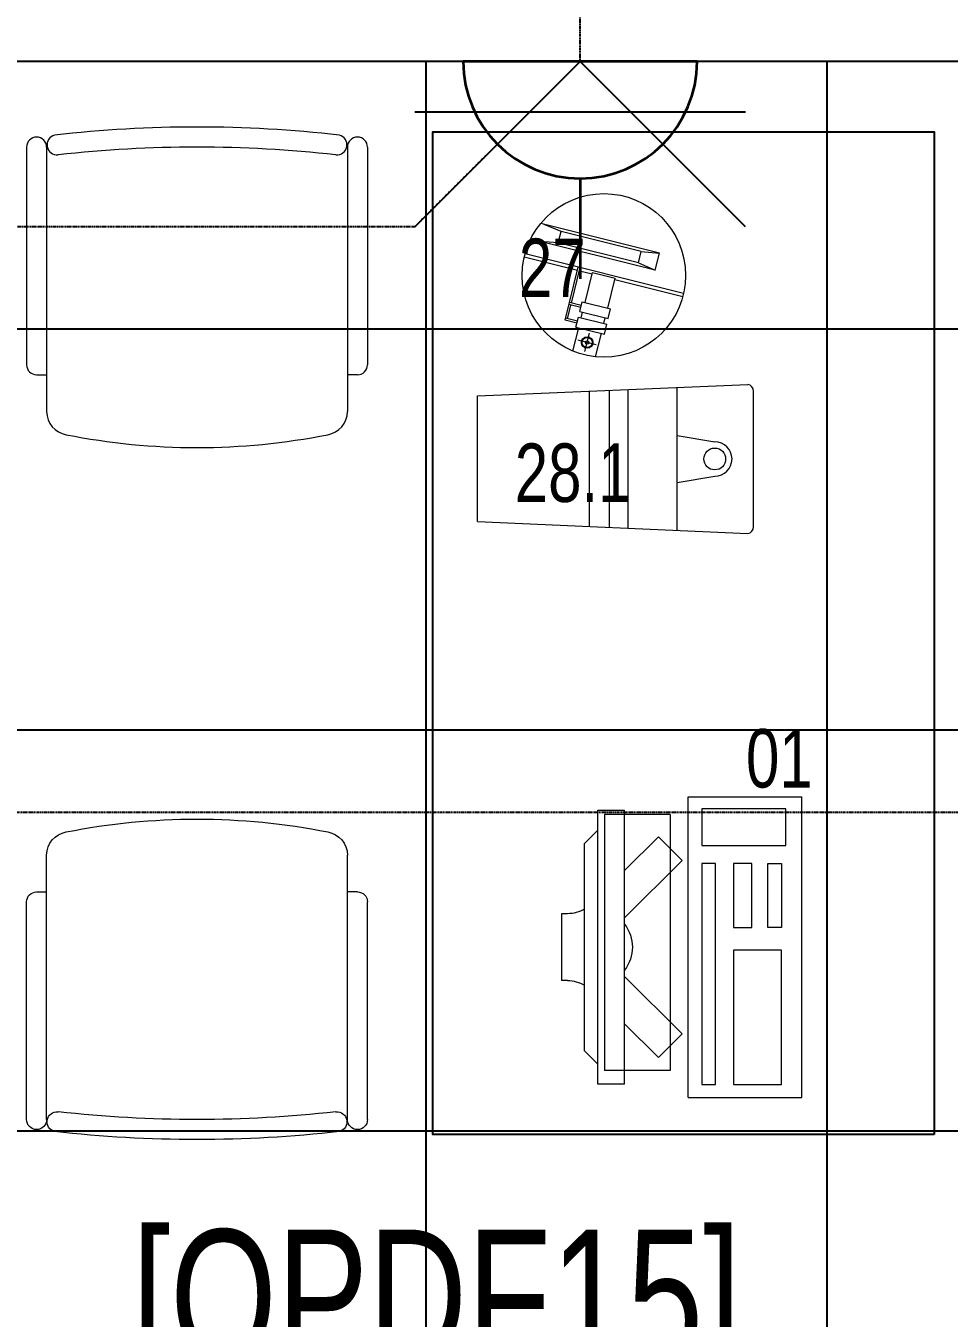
# Model space of a CAD drawing. Extents: x -12260 to 57327, y -29287 to 19916.
# Drawn here: x 18077 to 19458, y -10710 to -8777 of the extents above; entities that cross this region are included whole.
import ezdxf
from ezdxf.enums import TextEntityAlignment as Align

# ---------------------------------------------------------------- set-up
doc = ezdxf.new("R2010")
doc.units = 0
doc.header["$LTSCALE"] = 0.25
doc.linetypes.add('DASHDOT', pattern=[25.4, 12.7, -6.35, 0, -6.35])
doc.linetypes.add('HIDDEN', pattern=[9.525, 6.35, -3.175])
for name, color, linetype, lineweight in [('01-First Floor-FUR$0$72_EGR_BASE_TEXT', 252, 'Continuous', 5), ('01-First Floor-FUR$0$72_EGR_EQP_TAG', 142, 'Continuous', 5), ('01-First Floor-FUR$0$LOADING', 253, 'Continuous', 5), ('01-First Floor-FUR$0$Walls', 251, 'Continuous', 5), ('E-LITE-CLNG-CNDT', 6, 'DASHDOT', 35), ('E-LITE-EXIT-NUMB', 6, 'Continuous', 25), ('E-POWR-FLOR-CNDT', 6, 'HIDDEN', 25), ('E-POWR-WALL @ 100', 4, 'Continuous', 35)]:
    doc.layers.add(name, color=color, linetype=linetype, lineweight=lineweight)
doc.layers.add('01-First Floor-FUR$0$FALSE CEILING', color=251, linetype='Continuous')
doc.layers.add('01-First Floor-FUR$0$TME-NON MEDICAL FURNITURE', color=242, linetype='Continuous')
doc.styles.add('01-First Floor-FUR$0$X3G_ENTITY_257CFD', font='swisscl.ttf', dxfattribs={"height": 200})
doc.styles.add('01-First Floor-FUR$0$X3G_ENTITY_9F38', font='swisscl.ttf', dxfattribs={"height": 0.2})
doc.styles.add('DC_SIMPLEX', font='SIMPLEX.shx', dxfattribs={"width": 0.7})

# ---------------------------------------------------------------- blocks, each defined once
blk = doc.blocks.new('01-First Floor-FUR$0$GF21016-P')
at = {"layer": '01-First Floor-FUR$0$LOADING', "extrusion": (-1.24384e-09, -1.20261e-09, -1)}
for p, q in [((0.0128, 0.0179), (0.0128, 0.4136)), ((0.4628, 0.0179), (0.4628, 0.4136)), ((-0.0022, 0.3585), (0.0128, 0.3585)), ((0.4778, 0.3585), (0.4628, 0.3585)), ((-0.0172, 0.0179), (-0.0172, 0.3435)), ((0.4928, 0.0179), (0.4928, 0.3435)), ((0.4778, 0.0029), (0.4778, 0.0029))]:
    blk.add_line(p, q, dxfattribs=at)
for centre, radius, start, end in [((-0.2378, -0.5362), 1.0036, 78.7568, 101.2432), ((-0.0478, 0.4136), 0.035, 0, 80.6557), ((-0.4278, 0.4136), 0.035, 99.3443, 180), ((0.0022, 0.3435), 0.015, 0, 90), ((-0.4778, 0.3435), 0.015, 90, 180), ((-0.0284, 0.0145), 0.015, 284.3864, 95.5209), ((-0.2378, 1.8928), 1.8749, 263.6341, 276.3659), ((-0.4471, 0.0145), 0.015, 84.4791, 255.6136), ((0.0022, 0.0179), 0.015, 270, 0), ((0.0022, 0.0179), 0.015, 180, 270), ((-0.2378, 1.8734), 1.8855, 263.5119, 276.4881), ((-0.4778, 0.0179), 0.015, 270, 0), ((-0.4778, 0.0179), 0.015, 180, 270)]:
    blk.add_arc(centre, radius, start, end, dxfattribs=at)
blk = doc.blocks.new('01-First Floor-FUR$0$ITCWLS1-P')
at = {"layer": '01-First Floor-FUR$0$LOADING'}
for p, q in [((-0.17, 0.45), (-0.17, 0)), ((-0.17, 0.45), (0, 0.45)), ((0, 0.45), (0, 0)), ((-0.2651, 0.43, 0), (-0.3051, 0.43, 0)), ((-0.3051, 0.43, 0), (-0.3051, 0.02, 0)), ((-0.2651, 0.43, 0), (-0.2651, 0.02, 0)), ((-0.1496, 0.4305), (-0.1291, 0.4305)), ((-0.1291, 0.4305), (-0.1291, 0.4089)), ((-0.197, 0.4094), (-0.295, 0.4094)), ((-0.295, 0.0264), (-0.295, 0.4094)), ((-0.197, 0.0264), (-0.197, 0.4094)), ((-0.3251, 0.38, 0), (-0.3051, 0.4, 0)), ((-0.3251, 0.38, 0), (-0.3251, 0.07, 0)), ((-0.3503, 0.275), (-0.3596, 0.275)), ((-0.3596, 0.175), (-0.3596, 0.275)), ((-0.3503, 0.175), (-0.3596, 0.175)), ((-0.3251, 0.07, 0), (-0.3051, 0.05, 0)), ((-0.3051, 0.02, 0), (-0.2651, 0.02, 0)), ((-0.197, 0.0264), (-0.295, 0.0264)), ((-0.17, 0), (0, 0))]:
    blk.add_line(p, q, dxfattribs=at)
at = {"layer": '01-First Floor-FUR$0$LOADING', "extrusion": (2.48281e-10, 3.18408e-10, -1)}
for p, q in [((-0.2651, 0.3395), (-0.2144, 0.3902)), ((-0.1791, 0.3548), (-0.2144, 0.3902)), ((-0.2651, 0.2688), (-0.1791, 0.3548))]:
    blk.add_line(p, q, dxfattribs=at)
at = {"layer": '01-First Floor-FUR$0$LOADING', "extrusion": (2.48281e-10, -3.18408e-10, -1)}
for p, q in [((-0.2651, 0.1812), (-0.1791, 0.0952)), ((-0.2651, 0.1105), (-0.2144, 0.0598)), ((-0.1791, 0.0952), (-0.2144, 0.0598))]:
    blk.add_line(p, q, dxfattribs=at)
at = {"layer": '01-First Floor-FUR$0$LOADING'}
for points in [[(-0.1291, 0.4089), (-0.1291, 0.1), (-0.1496, 0.1), (-0.1496, 0.4305)], [(-0.1496, 0.1), (-0.1496, 0.1), (-0.1496, 0.1), (-0.1496, 0.1), (-0.1496, 0.1), (-0.1496, 0.1), (-0.1496, 0.1), (-0.1496, 0.1), (-0.1496, 0.1)], [(-0.1496, 0.1), (-0.1496, 0.1), (-0.1496, 0.1), (-0.1496, 0.1), (-0.1496, 0.1), (-0.1496, 0.1), (-0.1496, 0.1), (-0.1496, 0.1), (-0.1496, 0.1), (-0.1496, 0.1), (-0.1496, 0.1), (-0.1496, 0.1), (-0.1496, 0.1), (-0.1496, 0.1), (-0.1496, 0.1), (-0.1496, 0.1), (-0.1496, 0.1), (-0.1496, 0.1)], [(-0.1496, 0.1), (-0.1496, 0.1), (-0.1496, 0.1), (-0.1496, 0.1), (-0.1496, 0.1), (-0.1496, 0.1), (-0.1496, 0.1), (-0.1496, 0.1), (-0.1496, 0.1), (-0.1496, 0.1)], [(-0.1496, 0.1), (-0.1496, 0.1), (-0.1496, 0.1), (-0.1496, 0.1), (-0.1496, 0.1), (-0.1496, 0.1), (-0.1496, 0.1)], [(-0.1496, 0.1), (-0.1496, 0.1), (-0.1496, 0.1), (-0.1496, 0.1), (-0.1496, 0.1), (-0.1496, 0.1), (-0.1496, 0.1), (-0.1496, 0.1), (-0.1496, 0.1), (-0.1496, 0.1)], [(-0.1496, 0.1), (-0.1496, 0.1), (-0.1496, 0.1), (-0.1496, 0.1), (-0.1496, 0.1), (-0.1496, 0.1), (-0.1496, 0.1), (-0.1496, 0.1), (-0.1496, 0.1), (-0.1496, 0.1), (-0.1496, 0.1), (-0.1496, 0.1), (-0.1496, 0.1), (-0.1496, 0.1), (-0.1496, 0.1)], [(-0.1496, 0.1), (-0.1496, 0.1), (-0.1496, 0.1), (-0.1496, 0.1), (-0.1496, 0.1), (-0.1496, 0.1), (-0.1496, 0.1), (-0.1496, 0.1), (-0.1496, 0.1), (-0.1496, 0.1)], [(-0.1496, 0.1), (-0.1496, 0.1), (-0.1496, 0.1), (-0.1496, 0.1), (-0.1496, 0.1), (-0.1496, 0.1), (-0.1496, 0.1), (-0.1496, 0.1), (-0.1496, 0.1), (-0.1496, 0.1)], [(-0.1496, 0.1), (-0.1496, 0.1), (-0.1496, 0.1), (-0.1496, 0.1), (-0.1496, 0.1), (-0.1496, 0.1), (-0.1496, 0.1), (-0.1496, 0.1), (-0.1496, 0.1), (-0.1496, 0.1), (-0.1496, 0.1), (-0.1496, 0.1), (-0.1496, 0.1), (-0.1496, 0.1), (-0.1496, 0.1), (-0.1496, 0.1), (-0.1496, 0.1), (-0.1496, 0.1), (-0.1496, 0.1), (-0.1496, 0.1), (-0.1496, 0.1), (-0.1496, 0.1), (-0.1496, 0.1), (-0.1496, 0.1), (-0.1496, 0.1), (-0.1496, 0.1), (-0.1496, 0.1), (-0.1496, 0.1), (-0.1496, 0.1), (-0.1496, 0.1), (-0.1496, 0.1), (-0.1496, 0.1), (-0.1496, 0.1), (-0.1496, 0.1), (-0.1496, 0.1), (-0.1496, 0.1), (-0.1496, 0.1), (-0.1496, 0.1), (-0.1496, 0.1), (-0.1496, 0.1), (-0.1496, 0.1), (-0.1496, 0.1), (-0.1496, 0.1), (-0.1496, 0.1), (-0.1496, 0.1), (-0.1496, 0.1), (-0.1496, 0.1), (-0.1496, 0.1), (-0.1496, 0.1), (-0.1496, 0.1), (-0.1496, 0.1), (-0.1496, 0.1), (-0.1496, 0.1), (-0.1496, 0.1)], [(-0.1496, 0.1), (-0.1496, 0.1), (-0.1496, 0.1), (-0.1496, 0.1), (-0.1496, 0.1), (-0.1496, 0.1), (-0.1496, 0.1), (-0.1496, 0.1), (-0.1496, 0.1), (-0.1496, 0.1), (-0.1496, 0.1), (-0.1496, 0.1), (-0.1496, 0.1), (-0.1496, 0.1), (-0.1496, 0.1), (-0.1496, 0.1), (-0.1496, 0.1), (-0.1496, 0.1), (-0.1496, 0.1), (-0.1496, 0.1), (-0.1496, 0.1), (-0.1496, 0.1), (-0.1496, 0.1), (-0.1496, 0.1), (-0.1496, 0.1), (-0.1496, 0.1), (-0.1496, 0.1), (-0.1496, 0.1), (-0.1496, 0.1), (-0.1496, 0.1), (-0.1496, 0.1), (-0.1496, 0.1), (-0.1496, 0.1), (-0.1496, 0.1), (-0.1496, 0.1), (-0.1496, 0.1), (-0.1496, 0.1), (-0.1496, 0.1), (-0.1496, 0.1), (-0.1496, 0.1), (-0.1496, 0.1), (-0.1496, 0.1), (-0.1496, 0.1), (-0.1496, 0.1), (-0.1496, 0.1), (-0.1496, 0.1), (-0.1496, 0.1), (-0.1496, 0.1), (-0.1496, 0.1), (-0.1496, 0.1), (-0.1496, 0.1), (-0.1496, 0.1), (-0.1496, 0.1), (-0.1496, 0.1), (-0.1496, 0.1), (-0.1496, 0.1), (-0.1496, 0.1), (-0.1496, 0.1), (-0.1496, 0.1), (-0.1496, 0.1), (-0.1496, 0.1), (-0.1496, 0.1), (-0.1496, 0.1), (-0.1496, 0.1), (-0.1496, 0.1), (-0.1496, 0.1), (-0.1496, 0.1), (-0.1496, 0.1), (-0.1496, 0.1), (-0.1496, 0.1), (-0.1496, 0.1), (-0.1496, 0.1), (-0.1496, 0.1), (-0.1496, 0.1), (-0.1496, 0.1), (-0.1496, 0.1), (-0.1496, 0.1), (-0.1496, 0.1), (-0.1496, 0.1), (-0.1496, 0.1), (-0.1496, 0.1), (-0.1496, 0.1), (-0.1496, 0.1), (-0.1496, 0.1), (-0.1496, 0.1), (-0.1496, 0.1), (-0.1496, 0.1), (-0.1496, 0.1), (-0.1496, 0.1)], [(-0.1496, 0.1), (-0.1496, 0.1), (-0.1496, 0.1), (-0.1496, 0.1), (-0.1496, 0.1), (-0.1496, 0.1), (-0.1496, 0.1), (-0.1496, 0.1), (-0.1496, 0.1), (-0.1496, 0.1), (-0.1496, 0.1), (-0.1496, 0.1)], [(-0.1496, 0.1), (-0.1496, 0.1), (-0.1496, 0.1), (-0.1496, 0.1), (-0.1496, 0.1), (-0.1496, 0.1), (-0.1496, 0.1)], [(-0.1496, 0.1), (-0.1496, 0.1), (-0.1496, 0.1), (-0.1496, 0.1), (-0.1496, 0.1), (-0.1496, 0.1), (-0.1496, 0.1), (-0.1496, 0.1), (-0.1496, 0.1), (-0.1496, 0.1), (-0.1496, 0.1), (-0.1496, 0.1), (-0.1496, 0.1), (-0.1496, 0.1), (-0.1496, 0.1), (-0.1496, 0.1), (-0.1496, 0.1)], [(-0.1496, 0.1), (-0.1496, 0.1), (-0.1496, 0.1), (-0.1496, 0.1), (-0.1496, 0.1), (-0.1496, 0.1), (-0.1496, 0.1), (-0.1496, 0.1), (-0.1496, 0.1), (-0.1496, 0.1), (-0.1496, 0.1), (-0.1496, 0.1), (-0.1496, 0.1), (-0.1496, 0.1), (-0.1496, 0.1), (-0.1496, 0.1), (-0.1496, 0.1), (-0.1496, 0.1), (-0.1496, 0.1), (-0.1496, 0.1), (-0.1496, 0.1), (-0.1496, 0.1), (-0.1496, 0.1), (-0.1496, 0.1), (-0.1496, 0.1), (-0.1496, 0.1), (-0.1496, 0.1), (-0.1496, 0.1), (-0.1496, 0.1), (-0.1496, 0.1), (-0.1496, 0.1), (-0.1496, 0.1), (-0.1496, 0.1), (-0.1496, 0.1), (-0.1496, 0.1), (-0.1496, 0.1), (-0.1496, 0.1), (-0.1496, 0.1), (-0.1496, 0.1), (-0.1496, 0.1), (-0.1496, 0.1), (-0.1496, 0.1), (-0.1496, 0.1), (-0.1496, 0.1), (-0.1496, 0.1), (-0.1496, 0.1), (-0.1496, 0.1), (-0.1496, 0.1), (-0.1496, 0.1), (-0.1496, 0.1), (-0.1496, 0.1), (-0.1496, 0.1), (-0.1496, 0.1), (-0.1496, 0.1), (-0.1496, 0.1), (-0.1496, 0.1), (-0.1496, 0.1), (-0.1496, 0.1), (-0.1496, 0.1), (-0.1496, 0.1), (-0.1496, 0.1), (-0.1496, 0.1), (-0.1496, 0.1), (-0.1496, 0.1), (-0.1496, 0.1), (-0.1496, 0.1), (-0.1496, 0.1), (-0.1496, 0.1), (-0.1496, 0.1), (-0.1496, 0.1), (-0.1496, 0.1), (-0.1496, 0.1), (-0.1496, 0.1), (-0.1496, 0.1), (-0.1496, 0.1), (-0.1496, 0.1), (-0.1496, 0.1), (-0.1496, 0.1), (-0.1496, 0.1), (-0.1496, 0.1), (-0.1496, 0.1), (-0.1496, 0.1), (-0.1496, 0.1), (-0.1496, 0.1), (-0.1496, 0.1), (-0.1496, 0.1), (-0.1496, 0.1), (-0.1496, 0.1), (-0.1496, 0.1), (-0.1496, 0.1), (-0.1496, 0.1), (-0.1496, 0.1), (-0.1496, 0.1), (-0.1496, 0.1), (-0.1496, 0.1), (-0.1496, 0.1), (-0.1496, 0.1), (-0.1496, 0.1), (-0.1496, 0.1), (-0.1496, 0.1), (-0.1496, 0.1), (-0.1496, 0.1), (-0.1496, 0.1), (-0.1496, 0.1), (-0.1496, 0.1), (-0.1496, 0.1), (-0.1496, 0.1), (-0.1496, 0.1), (-0.1496, 0.1), (-0.1496, 0.1), (-0.1496, 0.1)], [(-0.1496, 0.1), (-0.1496, 0.1), (-0.1496, 0.1), (-0.1496, 0.1), (-0.1496, 0.1), (-0.1496, 0.1), (-0.1496, 0.1), (-0.1496, 0.1)]]:
    blk.add_lwpolyline(points, dxfattribs=at)
for points in [[(-0.1019, 0.4305), (-0.0304, 0.4305), (-0.0304, 0.2294), (-0.1019, 0.2294)], [(-0.1019, 0.1954), (-0.0747, 0.1954), (-0.0747, 0.1), (-0.1019, 0.1)], [(-0.0304, 0.1954), (-0.0508, 0.1954), (-0.0508, 0.1), (-0.0304, 0.1)], [(-0.1496, 0.1), (-0.1496, 0.1), (-0.1496, 0.1), (-0.1496, 0.1), (-0.1496, 0.1), (-0.1496, 0.1), (-0.1496, 0.1), (-0.1496, 0.1), (-0.1496, 0.1), (-0.1496, 0.1), (-0.1496, 0.1), (-0.1496, 0.1), (-0.1496, 0.1), (-0.1496, 0.1), (-0.1496, 0.1), (-0.1496, 0.1), (-0.1496, 0.1), (-0.1496, 0.1), (-0.1496, 0.1), (-0.1496, 0.1), (-0.1496, 0.1), (-0.1496, 0.1), (-0.1496, 0.1), (-0.1496, 0.1), (-0.1496, 0.1), (-0.1496, 0.1), (-0.1496, 0.1), (-0.1496, 0.1), (-0.1496, 0.1), (-0.1496, 0.1), (-0.1496, 0.1), (-0.1496, 0.1), (-0.1496, 0.1), (-0.1496, 0.1), (-0.1496, 0.1), (-0.1496, 0.1), (-0.1496, 0.1), (-0.1496, 0.1), (-0.1496, 0.1), (-0.1496, 0.1), (-0.1496, 0.1), (-0.1496, 0.1), (-0.1496, 0.1), (-0.1496, 0.1), (-0.1496, 0.1), (-0.1496, 0.1), (-0.1496, 0.1), (-0.1496, 0.1), (-0.1496, 0.1), (-0.1496, 0.1), (-0.1496, 0.1), (-0.1496, 0.1), (-0.1496, 0.1), (-0.1496, 0.1), (-0.1496, 0.1), (-0.1496, 0.1), (-0.1496, 0.1), (-0.1496, 0.1), (-0.1496, 0.1), (-0.1496, 0.1), (-0.1496, 0.1), (-0.1496, 0.1), (-0.1496, 0.1), (-0.1496, 0.1), (-0.1496, 0.1), (-0.1496, 0.1), (-0.1496, 0.1), (-0.1496, 0.1), (-0.1496, 0.1), (-0.1496, 0.1), (-0.1496, 0.1), (-0.1496, 0.1), (-0.1496, 0.1), (-0.1496, 0.1), (-0.1496, 0.1), (-0.1496, 0.1), (-0.1496, 0.1), (-0.1496, 0.1), (-0.1496, 0.1), (-0.1496, 0.1), (-0.1496, 0.1), (-0.1496, 0.1), (-0.1496, 0.1), (-0.1496, 0.1), (-0.1496, 0.1), (-0.1496, 0.1), (-0.1496, 0.1), (-0.1496, 0.1), (-0.1496, 0.1), (-0.1496, 0.1), (-0.1496, 0.1), (-0.1496, 0.1), (-0.1496, 0.1), (-0.1496, 0.1), (-0.1496, 0.1), (-0.1496, 0.1), (-0.1496, 0.1), (-0.1496, 0.1), (-0.1496, 0.1), (-0.1496, 0.1), (-0.1496, 0.1), (-0.1496, 0.1), (-0.1496, 0.1), (-0.1496, 0.1), (-0.1496, 0.1), (-0.1496, 0.1), (-0.1496, 0.1), (-0.1496, 0.1), (-0.1496, 0.1), (-0.1496, 0.1), (-0.1496, 0.1), (-0.1496, 0.1), (-0.1496, 0.1), (-0.1496, 0.1), (-0.1496, 0.1), (-0.1496, 0.1), (-0.1496, 0.1), (-0.1496, 0.1), (-0.1496, 0.1), (-0.1496, 0.1), (-0.1496, 0.1), (-0.1496, 0.1), (-0.1496, 0.1), (-0.1496, 0.1), (-0.1496, 0.1), (-0.1496, 0.1), (-0.1496, 0.1), (-0.1496, 0.1), (-0.1496, 0.1), (-0.1496, 0.1), (-0.1496, 0.1), (-0.1496, 0.1), (-0.1496, 0.1), (-0.1496, 0.1), (-0.1496, 0.1), (-0.1496, 0.1), (-0.1496, 0.1), (-0.1496, 0.1), (-0.1496, 0.1), (-0.1496, 0.1), (-0.1496, 0.1), (-0.1496, 0.1), (-0.1496, 0.1), (-0.1496, 0.1), (-0.1496, 0.1), (-0.1496, 0.1), (-0.1496, 0.1), (-0.1496, 0.1), (-0.1496, 0.1), (-0.1496, 0.1), (-0.1496, 0.1), (-0.1496, 0.1), (-0.1496, 0.1), (-0.1496, 0.1), (-0.1496, 0.1), (-0.1496, 0.1), (-0.1496, 0.1), (-0.1496, 0.1), (-0.1496, 0.1), (-0.1496, 0.1), (-0.1496, 0.1), (-0.1496, 0.1), (-0.1496, 0.1), (-0.1496, 0.1), (-0.1496, 0.1), (-0.1496, 0.1), (-0.1496, 0.1), (-0.1496, 0.1), (-0.1496, 0.1), (-0.1496, 0.1), (-0.1496, 0.1), (-0.1496, 0.1), (-0.1496, 0.1), (-0.1496, 0.1), (-0.1496, 0.1), (-0.1496, 0.1), (-0.1496, 0.1), (-0.1496, 0.1), (-0.1496, 0.1), (-0.1496, 0.1), (-0.1496, 0.1), (-0.1496, 0.1), (-0.1496, 0.1), (-0.1496, 0.1), (-0.1496, 0.1), (-0.1496, 0.1), (-0.1496, 0.1), (-0.1496, 0.1), (-0.1496, 0.1), (-0.1496, 0.1), (-0.1496, 0.1), (-0.1496, 0.1), (-0.1496, 0.1), (-0.1496, 0.1), (-0.1496, 0.1), (-0.1496, 0.1), (-0.1496, 0.1), (-0.1496, 0.1), (-0.1496, 0.1), (-0.1496, 0.1), (-0.1496, 0.1), (-0.1496, 0.1), (-0.1496, 0.1), (-0.1496, 0.1), (-0.1496, 0.1), (-0.1496, 0.1), (-0.1496, 0.1), (-0.1496, 0.1), (-0.1496, 0.1), (-0.1496, 0.1), (-0.1496, 0.1), (-0.1496, 0.1), (-0.1496, 0.1), (-0.1496, 0.1), (-0.1496, 0.1), (-0.1496, 0.1), (-0.1496, 0.1), (-0.1496, 0.1), (-0.1496, 0.1), (-0.1496, 0.1), (-0.1496, 0.1), (-0.1496, 0.1), (-0.1496, 0.1), (-0.1496, 0.1), (-0.1496, 0.1), (-0.1496, 0.1), (-0.1496, 0.1), (-0.1496, 0.1), (-0.1496, 0.1), (-0.1496, 0.1), (-0.1496, 0.1), (-0.1496, 0.1), (-0.1496, 0.1), (-0.1496, 0.1), (-0.1496, 0.1), (-0.1496, 0.1), (-0.1496, 0.1), (-0.1496, 0.1), (-0.1496, 0.1), (-0.1496, 0.1), (-0.1496, 0.1), (-0.1496, 0.1), (-0.1496, 0.1), (-0.1496, 0.1), (-0.1496, 0.1), (-0.1496, 0.1), (-0.1496, 0.1), (-0.1496, 0.1), (-0.1496, 0.1), (-0.1496, 0.1), (-0.1496, 0.1), (-0.1496, 0.1), (-0.1496, 0.1), (-0.1496, 0.1), (-0.1496, 0.1), (-0.1496, 0.1), (-0.1496, 0.1), (-0.1496, 0.1), (-0.1496, 0.1), (-0.1496, 0.1), (-0.1496, 0.1), (-0.1496, 0.1), (-0.1496, 0.1), (-0.1496, 0.1), (-0.1496, 0.1), (-0.1496, 0.1), (-0.1496, 0.1), (-0.1496, 0.1), (-0.1496, 0.1), (-0.1496, 0.1), (-0.1496, 0.1), (-0.1496, 0.1), (-0.1496, 0.1), (-0.1496, 0.1), (-0.1496, 0.1), (-0.1496, 0.1), (-0.1496, 0.1)], [(-0.1496, 0.1), (-0.1496, 0.1), (-0.1496, 0.1), (-0.1496, 0.1), (-0.1496, 0.1), (-0.1496, 0.1), (-0.1496, 0.1), (-0.1496, 0.1), (-0.1496, 0.1), (-0.1496, 0.1), (-0.1496, 0.1), (-0.1496, 0.1), (-0.1496, 0.1), (-0.1496, 0.1), (-0.1496, 0.1), (-0.1496, 0.1), (-0.1496, 0.1), (-0.1496, 0.1), (-0.1496, 0.1), (-0.1496, 0.1), (-0.1496, 0.1), (-0.1496, 0.1), (-0.1496, 0.1), (-0.1496, 0.1), (-0.1496, 0.1), (-0.1496, 0.1), (-0.1496, 0.1), (-0.1496, 0.1), (-0.1496, 0.1), (-0.1496, 0.1), (-0.1496, 0.1), (-0.1496, 0.1), (-0.1496, 0.1), (-0.1496, 0.1), (-0.1496, 0.1), (-0.1496, 0.1), (-0.1496, 0.1), (-0.1496, 0.1), (-0.1496, 0.1), (-0.1496, 0.1), (-0.1496, 0.1), (-0.1496, 0.1), (-0.1496, 0.1), (-0.1496, 0.1), (-0.1496, 0.1), (-0.1496, 0.1), (-0.1496, 0.1), (-0.1496, 0.1), (-0.1496, 0.1), (-0.1496, 0.1), (-0.1496, 0.1), (-0.1496, 0.1), (-0.1496, 0.1), (-0.1496, 0.1), (-0.1496, 0.1), (-0.1496, 0.1), (-0.1496, 0.1), (-0.1496, 0.1), (-0.1496, 0.1), (-0.1496, 0.1), (-0.1496, 0.1), (-0.1496, 0.1), (-0.1496, 0.1), (-0.1496, 0.1), (-0.1496, 0.1), (-0.1496, 0.1), (-0.1496, 0.1), (-0.1496, 0.1), (-0.1496, 0.1), (-0.1496, 0.1), (-0.1496, 0.1), (-0.1496, 0.1), (-0.1496, 0.1), (-0.1496, 0.1), (-0.1496, 0.1), (-0.1496, 0.1), (-0.1496, 0.1), (-0.1496, 0.1), (-0.1496, 0.1), (-0.1496, 0.1), (-0.1496, 0.1), (-0.1496, 0.1), (-0.1496, 0.1), (-0.1496, 0.1), (-0.1496, 0.1), (-0.1496, 0.1), (-0.1496, 0.1), (-0.1496, 0.1), (-0.1496, 0.1), (-0.1496, 0.1), (-0.1496, 0.1), (-0.1496, 0.1), (-0.1496, 0.1), (-0.1496, 0.1), (-0.1496, 0.1), (-0.1496, 0.1), (-0.1496, 0.1), (-0.1496, 0.1), (-0.1496, 0.1), (-0.1496, 0.1), (-0.1496, 0.1), (-0.1496, 0.1), (-0.1496, 0.1), (-0.1496, 0.1), (-0.1496, 0.1), (-0.1496, 0.1), (-0.1496, 0.1), (-0.1496, 0.1), (-0.1496, 0.1), (-0.1496, 0.1), (-0.1496, 0.1), (-0.1496, 0.1), (-0.1496, 0.1), (-0.1496, 0.1), (-0.1496, 0.1), (-0.1496, 0.1), (-0.1496, 0.1), (-0.1496, 0.1), (-0.1496, 0.1), (-0.1496, 0.1), (-0.1496, 0.1), (-0.1496, 0.1), (-0.1496, 0.1), (-0.1496, 0.1), (-0.1496, 0.1), (-0.1496, 0.1), (-0.1496, 0.1), (-0.1496, 0.1), (-0.1496, 0.1), (-0.1496, 0.1), (-0.1496, 0.1), (-0.1496, 0.1), (-0.1496, 0.1), (-0.1496, 0.1), (-0.1496, 0.1), (-0.1496, 0.1), (-0.1496, 0.1), (-0.1496, 0.1), (-0.1496, 0.1), (-0.1496, 0.1), (-0.1496, 0.1), (-0.1496, 0.1), (-0.1496, 0.1), (-0.1496, 0.1), (-0.1496, 0.1), (-0.1496, 0.1), (-0.1496, 0.1), (-0.1496, 0.1), (-0.1496, 0.1), (-0.1496, 0.1), (-0.1496, 0.1), (-0.1496, 0.1), (-0.1496, 0.1), (-0.1496, 0.1), (-0.1496, 0.1), (-0.1496, 0.1), (-0.1496, 0.1), (-0.1496, 0.1), (-0.1496, 0.1), (-0.1496, 0.1), (-0.1496, 0.1), (-0.1496, 0.1), (-0.1496, 0.1), (-0.1496, 0.1), (-0.1496, 0.1), (-0.1496, 0.1), (-0.1496, 0.1), (-0.1496, 0.1), (-0.1496, 0.1), (-0.1496, 0.1), (-0.1496, 0.1), (-0.1496, 0.1), (-0.1496, 0.1), (-0.1496, 0.1), (-0.1496, 0.1), (-0.1496, 0.1), (-0.1496, 0.1), (-0.1496, 0.1), (-0.1496, 0.1), (-0.1496, 0.1), (-0.1496, 0.1), (-0.1496, 0.1), (-0.1496, 0.1), (-0.1496, 0.1), (-0.1496, 0.1), (-0.1496, 0.1), (-0.1496, 0.1), (-0.1496, 0.1), (-0.1496, 0.1), (-0.1496, 0.1), (-0.1496, 0.1), (-0.1496, 0.1), (-0.1496, 0.1), (-0.1496, 0.1), (-0.1496, 0.1), (-0.1496, 0.1), (-0.1496, 0.1), (-0.1496, 0.1), (-0.1496, 0.1), (-0.1496, 0.1), (-0.1496, 0.1), (-0.1496, 0.1), (-0.1496, 0.1), (-0.1496, 0.1), (-0.1496, 0.1), (-0.1496, 0.1), (-0.1496, 0.1), (-0.1496, 0.1), (-0.1496, 0.1), (-0.1496, 0.1), (-0.1496, 0.1), (-0.1496, 0.1), (-0.1496, 0.1), (-0.1496, 0.1)], [(-0.1496, 0.1), (-0.1496, 0.1), (-0.1496, 0.1), (-0.1496, 0.1), (-0.1496, 0.1), (-0.1496, 0.1), (-0.1496, 0.1), (-0.1496, 0.1), (-0.1496, 0.1), (-0.1496, 0.1), (-0.1496, 0.1), (-0.1496, 0.1), (-0.1496, 0.1), (-0.1496, 0.1), (-0.1496, 0.1), (-0.1496, 0.1), (-0.1496, 0.1), (-0.1496, 0.1), (-0.1496, 0.1), (-0.1496, 0.1), (-0.1496, 0.1), (-0.1496, 0.1), (-0.1496, 0.1), (-0.1496, 0.1), (-0.1496, 0.1), (-0.1496, 0.1), (-0.1496, 0.1), (-0.1496, 0.1), (-0.1496, 0.1), (-0.1496, 0.1), (-0.1496, 0.1), (-0.1496, 0.1), (-0.1496, 0.1), (-0.1496, 0.1), (-0.1496, 0.1), (-0.1496, 0.1), (-0.1496, 0.1), (-0.1496, 0.1), (-0.1496, 0.1), (-0.1496, 0.1), (-0.1496, 0.1), (-0.1496, 0.1), (-0.1496, 0.1), (-0.1496, 0.1), (-0.1496, 0.1), (-0.1496, 0.1), (-0.1496, 0.1), (-0.1496, 0.1), (-0.1496, 0.1), (-0.1496, 0.1), (-0.1496, 0.1), (-0.1496, 0.1), (-0.1496, 0.1), (-0.1496, 0.1), (-0.1496, 0.1), (-0.1496, 0.1), (-0.1496, 0.1), (-0.1496, 0.1), (-0.1496, 0.1), (-0.1496, 0.1), (-0.1496, 0.1), (-0.1496, 0.1), (-0.1496, 0.1), (-0.1496, 0.1), (-0.1496, 0.1), (-0.1496, 0.1), (-0.1496, 0.1), (-0.1496, 0.1), (-0.1496, 0.1), (-0.1496, 0.1), (-0.1496, 0.1), (-0.1496, 0.1), (-0.1496, 0.1), (-0.1496, 0.1), (-0.1496, 0.1), (-0.1496, 0.1), (-0.1496, 0.1), (-0.1496, 0.1), (-0.1496, 0.1), (-0.1496, 0.1), (-0.1496, 0.1), (-0.1496, 0.1), (-0.1496, 0.1), (-0.1496, 0.1), (-0.1496, 0.1), (-0.1496, 0.1), (-0.1496, 0.1), (-0.1496, 0.1), (-0.1496, 0.1), (-0.1496, 0.1), (-0.1496, 0.1), (-0.1496, 0.1), (-0.1496, 0.1), (-0.1496, 0.1), (-0.1496, 0.1), (-0.1496, 0.1), (-0.1496, 0.1), (-0.1496, 0.1), (-0.1496, 0.1), (-0.1496, 0.1), (-0.1496, 0.1), (-0.1496, 0.1), (-0.1496, 0.1), (-0.1496, 0.1), (-0.1496, 0.1), (-0.1496, 0.1), (-0.1496, 0.1), (-0.1496, 0.1), (-0.1496, 0.1), (-0.1496, 0.1), (-0.1496, 0.1), (-0.1496, 0.1), (-0.1496, 0.1), (-0.1496, 0.1), (-0.1496, 0.1), (-0.1496, 0.1), (-0.1496, 0.1), (-0.1496, 0.1), (-0.1496, 0.1), (-0.1496, 0.1), (-0.1496, 0.1), (-0.1496, 0.1), (-0.1496, 0.1), (-0.1496, 0.1), (-0.1496, 0.1), (-0.1496, 0.1), (-0.1496, 0.1), (-0.1496, 0.1), (-0.1496, 0.1), (-0.1496, 0.1), (-0.1496, 0.1), (-0.1496, 0.1), (-0.1496, 0.1), (-0.1496, 0.1), (-0.1496, 0.1), (-0.1496, 0.1), (-0.1496, 0.1), (-0.1496, 0.1), (-0.1496, 0.1), (-0.1496, 0.1), (-0.1496, 0.1), (-0.1496, 0.1), (-0.1496, 0.1), (-0.1496, 0.1), (-0.1496, 0.1), (-0.1496, 0.1), (-0.1496, 0.1), (-0.1496, 0.1), (-0.1496, 0.1), (-0.1496, 0.1), (-0.1496, 0.1), (-0.1496, 0.1), (-0.1496, 0.1), (-0.1496, 0.1), (-0.1496, 0.1), (-0.1496, 0.1), (-0.1496, 0.1), (-0.1496, 0.1), (-0.1496, 0.1), (-0.1496, 0.1), (-0.1496, 0.1), (-0.1496, 0.1), (-0.1496, 0.1), (-0.1496, 0.1), (-0.1496, 0.1), (-0.1496, 0.1), (-0.1496, 0.1), (-0.1496, 0.1), (-0.1496, 0.1), (-0.1496, 0.1), (-0.1496, 0.1), (-0.1496, 0.1), (-0.1496, 0.1), (-0.1496, 0.1), (-0.1496, 0.1), (-0.1496, 0.1), (-0.1496, 0.1), (-0.1496, 0.1), (-0.1496, 0.1), (-0.1496, 0.1), (-0.1496, 0.1), (-0.1496, 0.1), (-0.1496, 0.1), (-0.1496, 0.1), (-0.1496, 0.1), (-0.1496, 0.1), (-0.1496, 0.1), (-0.1496, 0.1), (-0.1496, 0.1), (-0.1496, 0.1), (-0.1496, 0.1), (-0.1496, 0.1), (-0.1496, 0.1), (-0.1496, 0.1), (-0.1496, 0.1), (-0.1496, 0.1), (-0.1496, 0.1), (-0.1496, 0.1), (-0.1496, 0.1), (-0.1496, 0.1), (-0.1496, 0.1), (-0.1496, 0.1), (-0.1496, 0.1), (-0.1496, 0.1), (-0.1496, 0.1), (-0.1496, 0.1), (-0.1496, 0.1), (-0.1496, 0.1), (-0.1496, 0.1), (-0.1496, 0.1), (-0.1496, 0.1), (-0.1496, 0.1), (-0.1496, 0.1), (-0.1496, 0.1), (-0.1496, 0.1), (-0.1496, 0.1), (-0.1496, 0.1), (-0.1496, 0.1), (-0.1496, 0.1)], [(-0.1496, 0.0727), (-0.0236, 0.0727), (-0.0236, 0.0182), (-0.1496, 0.0182)]]:
    blk.add_lwpolyline(points, close=True, dxfattribs=at)
for centre, radius, start, end in [((-0.3503, 0.325), 0.05, 270, 300.3093), ((-0.3089, 0.225), 0.0556, 321.9431, 38.0569), ((-0.3503, 0.125), 0.05, 59.6907, 90)]:
    blk.add_arc(centre, radius, start, end, dxfattribs=at)
blk = doc.blocks.new('01-First Floor-FUR$0$O.122.42.80')
at = {"layer": '01-First Floor-FUR$0$LOADING'}
for p, q in [((286356.8, -8336.5, 0), (286179.3, -8292.3, 0)), ((286209.7, -8304.5, 0), (286184.5, -8293.6, 0)), ((286205.5, -8321.2, 0), (286209.7, -8304.5, 0)), ((286329.5, -8334.4, 0), (286209.7, -8304.5, 0)), ((286350.4, -8362, 0), (286164.2, -8315.5, 0)), ((286205.5, -8321.2, 0), (286178.2, -8319, 0)), ((286325.3, -8351.1, 0), (286205.5, -8321.2, 0)), ((286234.1, -8362.8, 0), (286154.4, -8342.9, 0)), ((286393, -8396.8, 0), (286155.8, -8337.6, 0)), ((286325.3, -8351.1, 0), (286329.5, -8334.4, 0)), ((286325.3, -8351.1, 0), (286350.4, -8362, 0)), ((286329.5, -8334.4, 0), (286356.8, -8336.5, 0)), ((286350.4, -8362, 0), (286356.8, -8336.5, 0)), ((286215.6, -8436.9, 0), (286235.4, -8357.5, 0)), ((286225.1, -8411.5, 0), (286238.4, -8358.2, 0)), ((286256.1, -8368.3, 0), (286237, -8363.5, 0)), ((286245.6, -8410.3, 0), (286256.7, -8365.7, 0)), ((286256.7, -8365.7, 0), (286290.7, -8374.2, 0)), ((286279.5, -8418.8, 0), (286290.7, -8374.2, 0)), ((286391.7, -8402.1, 0), (286290, -8376.7, 0)), ((286237.6, -8424, 0), (286241.3, -8409.3, 0)), ((286241.3, -8409.3, 0), (286283.8, -8419.9, 0)), ((286219.3, -8434.7, 0), (286224.3, -8414.5, 0)), ((286239.1, -8418.1, 0), (286221.4, -8413.7, 0)), ((286239.9, -8415.2, 0), (286222.1, -8410.7, 0)), ((286237.6, -8424, 0), (286280.1, -8434.6, 0)), ((286239.8, -8433.6, 0), (286241.9, -8425.1, 0)), ((286280.1, -8434.6, 0), (286283.8, -8419.9, 0)), ((286233.3, -8441.4, 0), (286215.6, -8436.9, 0)), ((286234.1, -8438.4, 0), (286216.3, -8434, 0)), ((286227.5, -8483.1, 0), (286236.1, -8448.3, 0)), ((286231.9, -8447.3, 0), (286235.5, -8432.5, 0)), ((286231.9, -8447.3, 0), (286274.4, -8457.9, 0)), ((286235.5, -8432.5, 0), (286278, -8443.1, 0)), ((286273.7, -8442, 0), (286275.8, -8433.6, 0)), ((286274.4, -8457.9, 0), (286278, -8443.1, 0)), ((286262.4, -8473.9, 0), (286234.9, -8467, 0)), ((286245.3, -8484, 0), (286252.1, -8456.5, 0)), ((286261.4, -8491.6, 0), (286270.1, -8456.8, 0))]:
    blk.add_line(p, q, dxfattribs=at)
for centre, radius in [((286273.7, -8369.9, 0), 122.3), ((286248.7, -8470.3, 0), 8.47), ((286248.7, -8470.3, 0), 7.58), ((286248.7, -8470.3, 0), 2.67)]:
    blk.add_circle(centre, radius, dxfattribs=at)
blk = doc.blocks.new('01-First Floor-FUR$0$28.1')
at = {"layer": '01-First Floor-FUR$0$LOADING'}
for p, q in [((-59566.5, -109878.5), (-59162, -109861.7)), ((-59267.4, -110080), (-59267.4, -109866.1)), ((-59566.5, -110066.8), (-59566.5, -109878.5)), ((-59398.7, -110074.2), (-59398.7, -109871.6)), ((-59369, -110075.5), (-59369, -109870.3)), ((-59340.8, -110076.8), (-59340.8, -109869.2)), ((-59153.1, -110074.6), (-59153.1, -109871.9)), ((-59267.4, -109938), (-59211.3, -109947.4)), ((-59267.4, -110008.5), (-59211.3, -109999)), ((-59566.5, -110066.8), (-59162, -110084.7))]:
    blk.add_line(p, q, dxfattribs=at)
blk.add_circle((-59211.3, -109973.2), 16.3, dxfattribs=at)
for centre, radius, start, end in [((-59163.4, -109871.9), 10.2, 360, 82.1904), ((-59211.3, -109973.2), 25.8, 270, 90), ((-59163.4, -110074.6), 10.2, 277.8096, 360)]:
    blk.add_arc(centre, radius, start, end, dxfattribs=at)
blk = doc.blocks.new('01-First Floor-FUR')
at = {"layer": '01-First Floor-FUR$0$FALSE CEILING', "linetype": 'Continuous'}
for p, q in [((18676, -12830), (18676, -8830)), ((19276, -12830), (19276, -8830)), ((16276, -9230), (20276, -9230)), ((16276, -9830), (20276, -9830)), ((16276, -10430), (20276, -10430))]:
    blk.add_line(p, q, dxfattribs=at)
at = {"layer": '01-First Floor-FUR$0$FALSE CEILING'}
blk.add_lwpolyline([(16276, -12830), (20276, -12830), (20276, -8830), (16276, -8830)], close=True, dxfattribs=at)
at = {"layer": '01-First Floor-FUR$0$FALSE CEILING', "elevation": -0.1}
blk.add_lwpolyline([(19436.1, -10435.5), (18686.1, -10435.5), (18686.1, -8935.5), (19436.1, -8935.5)], close=True, dxfattribs=at)
at = {"layer": '01-First Floor-FUR$0$LOADING', "elevation": -0.1}
blk.add_lwpolyline([(19436.1, -10435.5), (18686.1, -10435.5), (18686.1, -8935.5), (19436.1, -8935.5)], close=True, dxfattribs=at)
at = {"layer": '01-First Floor-FUR$0$Walls'}
blk.add_line((20276, -8830), (16276, -8830), dxfattribs=at)
at = {"layer": '01-First Floor-FUR$0$LOADING'}
for name, p in [('01-First Floor-FUR$0$O.122.42.80', (-267331.8, -780.1, -0.1)), ('01-First Floor-FUR$0$28.1', (78319.1, 100548.5, -0.2))]:
    blk.add_blockref(name, p, dxfattribs=at)
at = {"layer": '01-First Floor-FUR$0$LOADING', "extrusion": (8.01373e-06, -1.93989e-16, 1), "xscale": -1000.000000000011, "yscale": 1000.000000000011, "zscale": 1000.000000000011, "rotation": 180}
blk.add_blockref('01-First Floor-FUR$0$ITCWLS1-P', (19237.9, -9930, 0), dxfattribs=at)
at = {"layer": '01-First Floor-FUR$0$TME-NON MEDICAL FURNITURE', "color": 1, "extrusion": (4.75185e-05, 1.86519e-05, 1), "xscale": -1000.000000000004, "yscale": 1000.000000000004, "zscale": -1000.000000000004, "rotation": 180.0000250467614}
blk.add_blockref('01-First Floor-FUR$0$GF21016-P', (18095.4, -8940.2, 0.5), dxfattribs=at)
at = {"layer": '01-First Floor-FUR$0$TME-NON MEDICAL FURNITURE', "color": 1, "extrusion": (4.75185e-05, -1.86519e-05, 1), "xscale": 1000.000000000004, "yscale": 1000.000000000004, "zscale": -1000.000000000001, "rotation": 359.9999749532386}
blk.add_blockref('01-First Floor-FUR$0$GF21016-P', (18095.4, -10430.8, 0.9), dxfattribs=at)
at = {"layer": '01-First Floor-FUR$0$72_EGR_BASE_TEXT', "insert": (18691.7, -10577.5, 0), "char_height": 200, "attachment_point": 2, "style": '01-First Floor-FUR$0$X3G_ENTITY_9F38'}
blk.add_mtext('[OPDF15]', dxfattribs=at)
at = {"layer": '01-First Floor-FUR$0$72_EGR_EQP_TAG', "char_height": 87.47, "attachment_point": 2, "style": '01-First Floor-FUR$0$X3G_ENTITY_257CFD'}
for s, insert in [('27', (18864.6, -9095.1, -0.1)), ('28.1', (18895.9, -9401.5, -0.1)), ('01', (19204.4, -9828.7, -0.1))]:
    blk.add_mtext(s, dxfattribs=dict(at, insert=insert))
blk = doc.blocks.new('*U10')
blk.add_line((-1.75, 0), (-3.25, 0))
blk.add_lwpolyline([(0, 1.75, 1), (0, -1.75)], format="xyb", close=True)
at = {"layer": 'Defpoints'}
for p, q in [((-2.475, 2.475), (0, 0)), ((-0.758, -2.475), (-0.758, 2.475)), ((-2.475, -2.475), (0, 0))]:
    blk.add_line(p, q, dxfattribs=at)
at = {"layer": 'E-LITE-EXIT-NUMB', "style": 'DC_SIMPLEX', "width": 0.7, "flags": 8}
blk.add_attdef('TYPE', text='', height=2, rotation=360, dxfattribs=at).set_placement((-2.682, 5.238), align=Align.RIGHT)
blk.add_attdef('CIRCUIT', (2.682, 5.238), '', height=2, rotation=360, dxfattribs=at)

msp = doc.modelspace()

# ---------------------------------------------------------------- linework, layer by layer
at = {"layer": 'E-POWR-FLOR-CNDT'}
for points in [[(18906.4, -8830), (18906.4, -2258.4, 0.414214), (18831.4, -2183.4), (5856.8, -2183.4, -0.414214), (5781.8, -2108.4), (5781.8, 516.4)], [(24099.8, -8704.2), (24201.5, -8806, -0.198912), (24223.5, -8859), (24223.5, -9878.3, -0.414214), (24148.5, -9953.3), (14698.5, -9953.3, -0.414214), (14623.5, -9878.3), (14623.5, -9470.8), (14499.8, -9347.1)], [(18766.7, -8969.6), (18658.9, -9077.5), (16623.5, -9077.5, 0.414214), (16523.5, -9177.5), (16523.5, -11572.5), (16399.7, -11696.2)]]:
    msp.add_lwpolyline(points, format="xyb", dxfattribs=at)

# ---------------------------------------------------------------- block references
at = {"layer": 'E-LITE-CLNG-CNDT'}
msp.add_blockref('01-First Floor-FUR', (0, 0), dxfattribs=at)
at = {"layer": 'E-POWR-WALL @ 100', "xscale": 100, "yscale": 100, "zscale": 100, "rotation": 89.99999999999999}
msp.add_blockref('*U10', (18906.4, -8830), dxfattribs=at)

doc.saveas('drawing.dxf')
